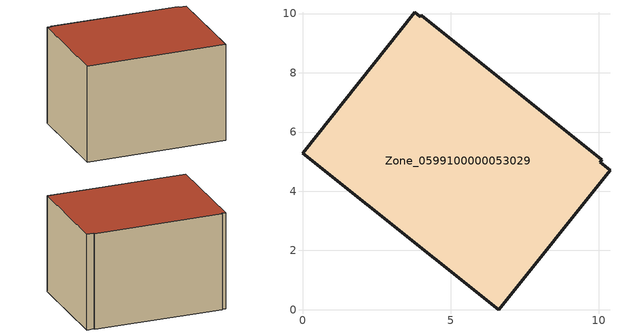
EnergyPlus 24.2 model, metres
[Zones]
Zone_0599100000053029
 floor ground (C_G): 10.1,5.07 10.05,4.99 10.38,4.72 6.63,0 0,5.29 3.78,10.04 3.97,9.89 4.01,9.94 z0.5
 wall outside (C_F): 10.1,5.07 4.01,9.94 3.97,9.89 3.78,10.04 0,5.29 6.63,0 10.38,4.72 10.05,4.99 10.1,5.07 z0.5:6.41
 roof outside (C_R): 10.05,4.99 10.1,5.07 4.01,9.94 3.97,9.89 3.78,10.04 0,5.29 6.63,0 10.38,4.72 z6.41
[BUILDING]
Pand.0599100000053029: North Axis=0; Terrain=City; Loads Convergence Tolerance Value=0.04; Temperature Convergence Tolerance Value=0.4; Solar Distribution=FullExterior; Maximum Number of Warmup Days=25; Minimum Number of Warmup Days=1
[Site:Location]
Rotterdam.The.Hague.AP_ZH_NLD Design_Conditions: Latitude=51.96; Longitude=4.45; Time Zone=1; Elevation=-4.5
[SITE:GROUNDTEMPERATURE:BUILDINGSURFACE]
18, 18, 18, 18, 18, 18, 18, 18, 18, 18, 18, 18
[MATERIAL] Thermal Absorptance=0.9; Solar Absorptance=0.7; Visible Absorptance=0.7
Name | Roughness | Thickness | Conductivity | Density | Specific Heat
G.TI.1946-1964 | MediumSmooth | 0.15 | 1 | 540 | 1210
F.TI.1946-1964 | Rough | 0.3 | 0.857143 | 1920 | 840
R.TI.1946-1964 | MediumRough | 0.2 | 0.277778 | 1500 | 1000
[CONSTRUCTION]
C_G: G.TI.1946-1964
C_F: F.TI.1946-1964
C_R: R.TI.1946-1964
[ZONE]
Zone_0599100000053029: Type=1; Multiplier=1; Ceiling Height=Autocalculate; Volume=Autocalculate; Floor Area=autocalculate; Part of Total Floor Area=Yes
[ZONEINFILTRATION:DESIGNFLOWRATE]
Infil_Zone_0599100000053029: Zone or ZoneList or Space or SpaceList=Zone_0599100000053029; Schedule=AlwaysOn; Design Flow Rate Calculation Method=Flow/Area; Flow Rate per Floor Area=0.003; Constant Term Coefficient=1; Temperature Term Coefficient=0; Velocity Term Coefficient=0; Velocity Squared Term Coefficient=0
[HVACTEMPLATE:ZONE:IDEALLOADSAIRSYSTEM]
Zone_0599100000053029: Maximum Heating Supply Air Temperature=50; Minimum Cooling Supply Air Temperature=13; Maximum Heating Supply Air Humidity Ratio=0.0156; Minimum Cooling Supply Air Humidity Ratio=0.0077; Heating Limit=NoLimit; Cooling Limit=NoLimit; Dehumidification Control Type=ConstantSensibleHeatRatio; Cooling Sensible Heat Ratio=0.7; Dehumidification Setpoint=60; Humidification Control Type=None; Humidification Setpoint=30; Outdoor Air Method=None; Outdoor Air Flow Rate per Person=0.00944; Outdoor Air Flow Rate per Zone Floor Area=0; Outdoor Air Flow Rate per Zone=0; Demand Controlled Ventilation Type=None; Outdoor Air Economizer Type=NoEconomizer; Heat Recovery Type=None; Sensible Heat Recovery Effectiveness=0.7; Latent Heat Recovery Effectiveness=0.65
[ZONECONTROL:THERMOSTAT]
ThermostatControl_Zone_0599100000053029: Zone or ZoneList=Zone_0599100000053029; Control Type Schedule=DualSetpointControlType; Control 1=Thermostat_Zone_0599100000053029; Temperature Difference Between Cutout And Setpoint=0
[THERMOSTATSETPOINT:DUALSETPOINT]
Thermostat_Zone_0599100000053029: Heating Setpoint Temperature Schedule=HeatingSetpoint_Zone_0599100000053029; Cooling Setpoint Temperature Schedule=CoolingSetpoint_Zone_0599100000053029
[SCHEDULE:COMPACT]
HeatingSetpoint_Zone_0599100000053029: Through: 12/31, For: AllDays, Until: 24:00, 21
CoolingSetpoint_Zone_0599100000053029: Through: 12/31, For: AllDays, Until: 24:00, 24
DualSetpointControlType: Through: 12/31, For: AllDays, Until: 24:00, 4
AlwaysOn: Through: 12/31, For: AllDays, Until: 24:00, 1
